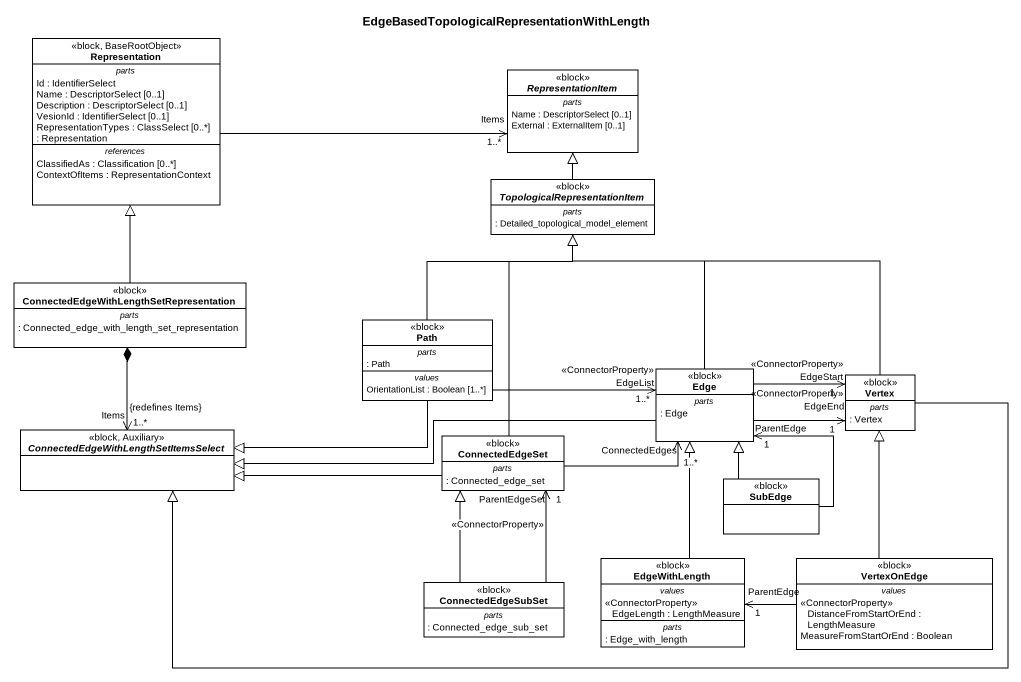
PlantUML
@startuml
title EdgeBasedTopologicalRepresentationWithLength
hide circle
hide empty members
class Representation <<block, BaseRootObject>> {
  -- parts --
  Id : IdentifierSelect
  Name : DescriptorSelect [0..1]
  Description : DescriptorSelect [0..1]
  VesionId : IdentifierSelect [0..1]
  RepresentationTypes : ClassSelect [0..*]
  : Representation
  -- references --
  ClassifiedAs : Classification [0..*]
  ContextOfItems : RepresentationContext
}
abstract class RepresentationItem <<block>> {
  -- parts --
  Name : DescriptorSelect [0..1]
  External : ExternalItem [0..1]
}
abstract class "TopologicalRepresentationItem" as TopologicalRepresentationIte <<block>> {
  -- parts --
  : Detailed_topological_model_element
}
class "ConnectedEdgeWithLengthSetRepresentation" as ConnectedEdgeWithLengthSetRe <<block>> {
  -- parts --
  : Connected_edge_with_length_set_representation
}
class Path <<block>> {
  -- parts --
  : Path
  -- values --
  OrientationList : Boolean [1..*]
}
class Edge <<block>> {
  -- parts --
  : Edge
}
class Vertex <<block>> {
  -- parts --
  : Vertex
}
abstract class "ConnectedEdgeWithLengthSetItemsSelect" as ConnectedEdgeWithLengthSetIt <<block, Auxiliary>>
class ConnectedEdgeSet <<block>> {
  -- parts --
  : Connected_edge_set
}
class SubEdge <<block>>
class EdgeWithLength <<block>> {
  -- values --
  <<ConnectorProperty>> EdgeLength : LengthMeasure
  -- parts --
  : Edge_with_length
}
class VertexOnEdge <<block>> {
  -- values --
  <<ConnectorProperty>> DistanceFromStartOrEnd : LengthMeasure
  MeasureFromStartOrEnd : Boolean
}
class ConnectedEdgeSubSet <<block>> {
  -- parts --
  : Connected_edge_sub_set
}
RepresentationItem "Items\n1..*" <-left- Representation
TopologicalRepresentationIte -up-|> RepresentationItem
ConnectedEdgeWithLengthSetRe -up-|> Representation
Path -up-|> TopologicalRepresentationIte
Path -left-|> ConnectedEdgeWithLengthSetIt
Edge -up-|> TopologicalRepresentationIte
Edge "EdgeList\n<<ConnectorProperty>>\n1..*" <-left- Path
Edge -left-|> ConnectedEdgeWithLengthSetIt
Edge "ConnectedEdges\n1..*" <-left- ConnectedEdgeSet
Edge "ParentEdge\n1" <-- SubEdge
Vertex -up-|> TopologicalRepresentationIte
Vertex "EdgeStart\n<<ConnectorProperty>>\n1" <-left- Edge
Vertex "EdgeEnd\n<<ConnectorProperty>>\n1" <-left- Edge
Vertex -left-|> ConnectedEdgeWithLengthSetIt
ConnectedEdgeWithLengthSetIt "Items\n1..*\n{redefines Items}" <-up-* ConnectedEdgeWithLengthSetRe
ConnectedEdgeSet -up-|> TopologicalRepresentationIte
ConnectedEdgeSet -left-|> ConnectedEdgeWithLengthSetIt
ConnectedEdgeSet "ParentEdgeSet\n<<ConnectorProperty>>\n1" <-- ConnectedEdgeSubSet
SubEdge -up-|> Edge
EdgeWithLength -up-|> Edge
EdgeWithLength "ParentEdge\n1" <-right- VertexOnEdge
VertexOnEdge -up-|> Vertex
ConnectedEdgeSubSet -up-|> ConnectedEdgeSet
@enduml
